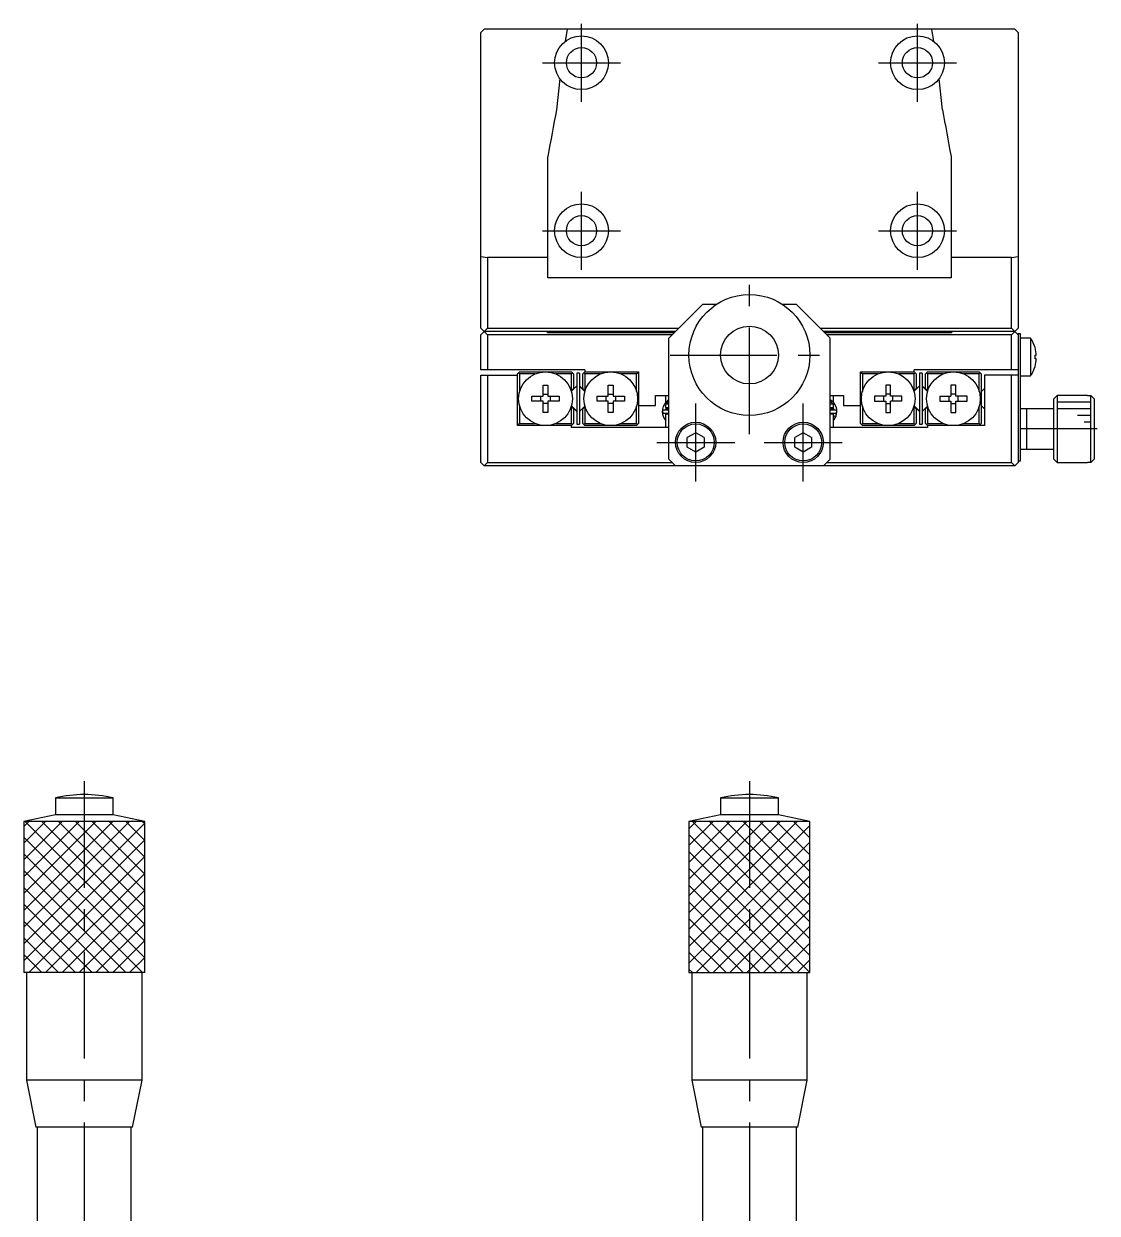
# Model space of a CAD drawing. Extents: x 0 to 448, y -8 to 412.
# Drawn here: x 39.5 to 199.2, y 234.7 to 411.8 of the extents above; entities that cross this region are included whole.
import ezdxf

# ---------------------------------------------------------------- set-up
doc = ezdxf.new("R2010")
doc.units = 0
doc.header["$LTSCALE"] = 0.5
doc.linetypes.add('CENTER', pattern=[50.8, 31.75, -6.35, 6.35, -6.35])
for name, color, linetype in [('MSM_CENTER', 1, 'CENTER'), ('MSM_CONTINUOUS', 7, 'CONTINUOUS'), ('MSM_NARROW', 5, 'CONTINUOUS')]:
    doc.layers.add(name, color=color, linetype=linetype)

msp = doc.modelspace()

# ---------------------------------------------------------------- linework, layer by layer
at = {"layer": 'MSM_CENTER'}
for p, q in [((122.494689, 400.162405), (122.494689, 411.762405)), ((172.49469, 400.162406), (172.49469, 411.762405)), ((116.694689, 405.962405), (128.294689, 405.962405)), ((166.694691, 405.962405), (178.294689, 405.962405)), ((122.49469, 375.1625), (122.49469, 386.762498)), ((172.49469, 375.162431), (172.49469, 386.762426)), ((116.694691, 380.962499), (128.294689, 380.962499)), ((166.694693, 380.962428), (178.294688, 380.962428)), ((147.494689, 350.662405), (147.494689, 374.262405)), ((135.694689, 362.462405), (159.294689, 362.462405)), ((139.494689, 343.662405), (139.494689, 355.262405)), ((155.494689, 343.662405), (155.494689, 355.262405)), ((199.244689, 351.462405), (187.794689, 351.462405)), ((133.694689, 349.462405), (145.294689, 349.462405)), ((149.694689, 349.462405), (161.294689, 349.462405)), ((48.5, 299.041977), (48.5, 201.041977)), ((147.494689, 299.041977), (147.494689, 230.541977))]:
    msp.add_line(p, q, dxfattribs=at)
at = {"layer": 'MSM_CONTINUOUS'}
for p, q in [((107.994689, 410.962405), (107.494689, 410.462405)), ((186.994689, 410.962405), (107.994689, 410.962405)), ((120.353261, 410.962405), (120.050044, 409.12843)), ((174.939334, 409.12843), (174.636118, 410.962405)), ((187.494689, 410.462405), (186.994689, 410.962405)), ((107.494689, 366.462405), (107.494689, 410.462405)), ((187.494689, 410.462405), (187.494689, 366.462405)), ((119.277692, 403.585237), (118.768667, 398.963757)), ((176.220712, 398.963757), (175.711687, 403.585237)), ((117.494689, 373.962405), (117.494689, 392.019164)), ((177.494689, 392.019164), (177.494689, 373.962405)), ((107.494689, 377.138732), (108.494689, 376.962405)), ((186.494689, 376.962405), (187.494689, 377.138732)), ((117.494689, 376.962405), (108.494689, 376.962405)), ((108.494689, 376.962405), (108.494689, 366.462405)), ((186.494689, 376.962405), (177.494689, 376.962405)), ((186.494689, 366.462405), (186.494689, 376.962405)), ((177.494689, 373.962405), (117.494689, 373.962405)), ((140.494689, 369.962405), (135.494689, 364.962405)), ((142.519752, 369.962405), (140.494689, 369.962405)), ((154.494689, 369.962405), (152.469627, 369.962405)), ((159.494689, 364.962405), (154.494689, 369.962405)), ((107.494689, 366.462405), (108.494689, 365.462405)), ((107.494689, 365.462405), (108.494689, 366.462405)), ((108.494689, 366.462405), (136.994689, 366.462405)), ((157.994689, 366.462405), (186.494689, 366.462405)), ((186.494689, 366.462405), (187.494689, 365.462405)), ((186.494689, 365.462405), (187.494689, 366.462405)), ((107.494689, 360.262405), (107.494689, 365.462405)), ((136.494689, 365.962405), (107.994689, 365.962405)), ((108.494689, 365.462405), (108.494689, 360.262405)), ((135.994689, 365.462405), (108.494689, 365.462405)), ((117.494689, 365.762405), (117.294689, 365.962405)), ((136.294689, 365.762405), (117.494689, 365.762405)), ((135.494689, 346.962405), (135.494689, 364.962405)), ((186.994689, 365.962405), (158.494689, 365.962405)), ((177.494689, 365.762405), (158.694689, 365.762405)), ((186.494689, 365.462405), (158.994689, 365.462405)), ((159.494689, 346.962405), (159.494689, 364.962405)), ((177.694689, 365.962405), (177.494689, 365.762405)), ((186.494689, 360.262405), (186.494689, 365.462405)), ((187.494689, 365.662405), (187.794689, 365.662405)), ((187.494689, 365.662405), (187.494689, 346.462405)), ((187.794689, 365.662405), (187.794689, 346.662405)), ((189.337152, 364.962405), (187.794689, 364.962405)), ((189.337152, 364.962405), (189.337152, 359.362405)), ((189.987894, 363.561544), (189.994062, 363.564553)), ((189.987894, 361.902405), (189.987894, 362.422405)), ((189.987894, 362.422405), (190.181151, 362.422405)), ((190.181151, 361.902405), (189.987894, 361.902405)), ((122.994689, 360.262405), (107.494689, 360.262405)), ((107.494689, 346.462405), (107.494689, 359.462405)), ((107.494689, 359.462405), (112.994689, 359.462405)), ((108.494689, 359.462405), (108.494689, 346.462405)), ((112.994689, 359.662405), (113.294689, 359.962405)), ((112.994689, 351.962405), (112.994689, 359.662405)), ((113.294689, 359.662405), (113.144689, 359.812405)), ((113.294689, 359.962405), (120.994689, 359.962405)), ((113.294689, 359.662405), (113.294689, 357.047532)), ((115.624821, 359.662405), (113.294689, 359.662405)), ((120.994689, 359.662405), (118.664558, 359.662405)), ((120.994689, 359.962405), (121.294689, 359.662405)), ((121.144689, 359.812405), (120.994689, 359.662405)), ((120.994689, 357.172114), (120.994689, 359.662405)), ((121.294689, 359.662405), (121.294689, 357.472114)), ((121.794689, 359.762405), (121.794689, 352.162405)), ((122.194689, 359.762405), (121.794689, 359.762405)), ((122.194689, 359.762405), (122.194689, 352.162405)), ((122.694689, 359.662405), (122.994689, 359.962405)), ((122.694689, 357.472114), (122.694689, 359.662405)), ((122.994689, 359.662405), (122.844689, 359.812405)), ((122.994689, 360.262405), (122.994689, 359.962405)), ((122.994689, 359.962405), (130.994689, 359.962405)), ((122.994689, 359.662405), (122.994689, 357.172114)), ((125.324821, 359.662405), (122.994689, 359.662405)), ((130.694689, 359.662405), (128.364558, 359.662405)), ((130.694689, 359.962405), (130.994689, 359.662405)), ((130.844689, 359.812405), (130.694689, 359.662405)), ((130.694689, 357.047532), (130.694689, 359.662405)), ((130.994689, 359.962405), (130.994689, 352.262405)), ((163.994689, 359.962405), (171.994689, 359.962405)), ((163.994689, 352.262405), (163.994689, 359.962405)), ((164.294689, 359.962405), (163.994689, 359.662405)), ((164.294689, 359.662405), (164.144689, 359.812405)), ((166.624821, 359.662405), (164.294689, 359.662405)), ((164.294689, 359.662405), (164.294689, 357.047532)), ((171.994689, 359.662405), (169.664558, 359.662405)), ((171.994689, 359.962405), (171.994689, 360.262405)), ((187.494689, 360.262405), (171.994689, 360.262405)), ((171.994689, 359.962405), (172.294689, 359.662405)), ((172.144689, 359.812405), (171.994689, 359.662405)), ((171.994689, 357.172114), (171.994689, 359.662405)), ((172.294689, 359.662405), (172.294689, 357.472114)), ((172.794689, 359.762405), (172.794689, 352.162405)), ((173.194689, 359.762405), (172.794689, 359.762405)), ((173.194689, 359.762405), (173.194689, 352.162405)), ((173.994689, 359.962405), (173.694689, 359.662405)), ((173.694689, 357.472114), (173.694689, 359.662405)), ((173.994689, 359.662405), (173.844689, 359.812405)), ((173.994689, 359.962405), (181.694689, 359.962405)), ((173.994689, 359.662405), (173.994689, 357.172114)), ((176.324821, 359.662405), (173.994689, 359.662405)), ((181.694689, 359.662405), (179.364558, 359.662405)), ((181.994689, 359.662405), (181.694689, 359.962405)), ((181.844689, 359.812405), (181.694689, 359.662405)), ((181.694689, 357.047532), (181.694689, 359.662405)), ((181.994689, 359.662405), (181.994689, 352.262405)), ((182.494689, 359.462405), (182.494689, 351.962405)), ((187.494689, 359.462405), (182.494689, 359.462405)), ((186.494689, 346.462405), (186.494689, 359.462405)), ((187.794689, 359.362405), (189.337152, 359.362405)), ((189.994062, 360.760258), (189.987894, 360.763266)), ((116.784689, 357.997836), (117.504689, 357.997836)), ((116.784689, 356.322405), (116.784689, 357.997836)), ((117.504689, 357.997836), (117.504689, 356.322405)), ((121.794689, 357.883726), (120.986644, 357.075681)), ((123.002734, 357.075681), (122.194689, 357.883726)), ((122.194689, 357.813015), (122.987179, 357.020525)), ((126.484689, 357.997836), (127.204689, 357.997836)), ((126.484689, 356.322405), (126.484689, 357.997836)), ((127.204689, 357.997836), (127.204689, 356.322405)), ((168.504689, 357.997836), (167.784689, 357.997836)), ((167.784689, 357.997836), (167.784689, 356.322405)), ((168.504689, 356.322405), (168.504689, 357.997836)), ((172.794689, 357.883726), (171.986644, 357.075681)), ((174.002734, 357.075681), (173.194689, 357.883726)), ((173.194689, 357.813015), (173.987179, 357.020525)), ((178.204689, 357.997836), (177.484689, 357.997836)), ((177.484689, 357.997836), (177.484689, 356.322405)), ((178.204689, 356.322405), (178.204689, 357.997836)), ((115.109259, 355.602405), (115.109259, 356.322405)), ((115.109259, 356.322405), (116.784689, 356.322405)), ((116.45666, 355.602405), (116.45666, 356.322405)), ((116.784689, 356.650434), (117.504689, 356.650434)), ((117.504689, 356.322405), (119.18012, 356.322405)), ((117.832718, 356.322405), (117.832718, 355.602405)), ((119.18012, 356.322405), (119.18012, 355.602405)), ((120.966278, 357.143702), (121.294684, 357.472119)), ((122.694689, 357.472114), (123.023101, 357.143702)), ((124.809259, 356.322405), (126.484689, 356.322405)), ((124.809259, 355.602405), (124.809259, 356.322405)), ((126.15666, 355.602405), (126.15666, 356.322405)), ((126.484689, 356.650434), (127.204689, 356.650434)), ((127.204689, 356.322405), (128.88012, 356.322405)), ((127.532718, 356.322405), (127.532718, 355.602405)), ((128.88012, 356.322405), (128.88012, 355.602405)), ((133.494689, 354.962405), (133.494689, 356.462405)), ((133.494689, 356.462405), (135.494689, 356.462405)), ((134.994689, 356.462405), (134.994689, 355.352934)), ((159.494689, 356.462405), (161.494689, 356.462405)), ((159.994689, 355.391576), (159.994689, 356.462405)), ((161.494689, 356.462405), (161.494689, 354.962405)), ((167.784689, 356.322405), (166.109259, 356.322405)), ((166.109259, 356.322405), (166.109259, 355.602405)), ((167.45666, 356.322405), (167.45666, 355.602405)), ((168.504689, 356.650434), (167.784689, 356.650434)), ((170.18012, 356.322405), (168.504689, 356.322405)), ((168.832718, 355.602405), (168.832718, 356.322405)), ((170.18012, 355.602405), (170.18012, 356.322405)), ((171.966277, 357.143703), (172.294689, 357.472114)), ((173.694689, 357.472114), (174.023101, 357.143702)), ((175.809259, 356.322405), (175.809259, 355.602405)), ((175.809259, 356.322405), (177.484689, 356.322405)), ((177.15666, 356.322405), (177.15666, 355.602405)), ((178.204689, 356.650434), (177.484689, 356.650434)), ((179.88012, 356.322405), (178.204689, 356.322405)), ((178.532718, 355.602405), (178.532718, 356.322405)), ((179.88012, 355.602405), (179.88012, 356.322405)), ((182.494689, 357.462405), (181.994689, 356.962405)), ((193.294689, 356.462405), (192.794689, 355.962405)), ((192.794689, 346.962405), (192.794689, 355.962405)), ((193.294689, 356.462405), (193.294689, 346.462405)), ((197.794689, 356.462405), (193.294689, 356.462405)), ((197.794689, 356.462405), (197.794689, 356.44638)), ((197.794689, 356.44638), (198.294689, 356.44638)), ((198.294689, 346.478431), (198.294689, 356.44638)), ((198.294689, 356.44638), (198.794689, 355.944592)), ((198.794689, 355.944592), (198.794689, 346.980218)), ((113.294689, 354.877279), (113.294689, 352.262405)), ((116.784689, 355.602405), (115.109259, 355.602405)), ((116.784689, 353.926975), (116.784689, 355.602405)), ((117.504689, 355.274376), (116.784689, 355.274376)), ((117.504689, 355.602405), (117.504689, 353.926975)), ((119.18012, 355.602405), (117.504689, 355.602405)), ((121.294689, 354.452697), (120.966278, 354.781108)), ((120.986644, 354.84913), (121.794689, 354.041085)), ((120.994689, 352.262405), (120.994689, 354.752697)), ((121.794689, 354.111796), (121.002199, 354.904286)), ((121.294689, 354.452697), (121.294689, 352.262405)), ((122.194689, 354.041085), (123.002734, 354.84913)), ((123.023101, 354.781109), (122.694689, 354.452697)), ((122.694689, 352.262405), (122.694689, 354.452697)), ((122.994689, 354.752697), (122.994689, 352.262405)), ((126.484689, 355.602405), (124.809259, 355.602405)), ((126.484689, 353.926975), (126.484689, 355.602405)), ((127.204689, 355.274376), (126.484689, 355.274376)), ((127.204689, 355.602405), (127.204689, 353.926975)), ((128.88012, 355.602405), (127.204689, 355.602405)), ((130.694689, 352.262405), (130.694689, 354.877279)), ((130.994689, 354.962405), (133.494689, 354.962405)), ((135.494689, 354.276545), (134.736298, 354.276545)), ((134.994689, 355.162405), (134.994689, 354.662405)), ((135.494689, 355.162405), (134.994689, 355.162405)), ((134.994689, 354.662405), (135.494689, 354.662405)), ((134.994689, 354.462405), (135.494689, 354.462405)), ((135.049006, 355.162405), (135.493767, 355.584516)), ((159.994689, 355.162405), (159.494689, 355.162405)), ((159.494689, 354.662405), (159.994689, 354.662405)), ((159.494689, 354.462405), (159.994689, 354.462405)), ((160.286298, 354.276545), (159.494689, 354.276545)), ((159.495612, 355.584516), (159.940372, 355.162405)), ((159.936164, 354.662558), (160.045524, 354.276592)), ((159.994689, 354.662405), (159.994689, 355.162405)), ((159.994689, 354.462405), (159.994689, 354.502381)), ((161.494689, 354.962405), (163.994689, 354.962405)), ((164.294689, 354.877279), (164.294689, 352.262405)), ((166.109259, 355.602405), (167.784689, 355.602405)), ((167.784689, 355.602405), (167.784689, 353.926975)), ((167.784689, 355.274376), (168.504689, 355.274376)), ((168.504689, 353.926975), (168.504689, 355.602405)), ((170.18012, 355.602405), (168.504689, 355.602405)), ((172.294689, 354.452697), (171.966278, 354.781108)), ((171.986644, 354.84913), (172.794689, 354.041085)), ((171.994689, 352.262405), (171.994689, 354.752697)), ((172.794689, 354.111796), (172.002199, 354.904286)), ((172.294689, 354.452697), (172.294689, 352.262405)), ((173.194689, 354.041085), (174.002734, 354.84913)), ((174.023101, 354.781109), (173.694689, 354.452697)), ((173.694689, 352.262405), (173.694689, 354.452697)), ((173.994689, 354.752697), (173.994689, 352.262405)), ((175.809259, 355.602405), (177.484689, 355.602405)), ((177.484689, 355.602405), (177.484689, 353.926975)), ((177.484689, 355.274376), (178.204689, 355.274376)), ((178.204689, 353.926975), (178.204689, 355.602405)), ((178.204689, 355.602405), (179.88012, 355.602405)), ((181.694689, 352.262405), (181.694689, 354.877279)), ((181.994689, 354.962405), (182.494689, 354.462405)), ((192.794689, 354.462405), (187.794689, 354.462405)), ((188.794689, 348.462405), (188.794689, 354.462405)), ((117.504689, 353.926975), (116.784689, 353.926975)), ((127.204689, 353.926975), (126.484689, 353.926975)), ((134.647933, 353.328704), (134.652787, 353.314894)), ((134.651891, 353.314507), (134.681872, 353.244994)), ((134.668389, 353.277363), (134.66807, 353.275772)), ((134.66807, 353.275772), (134.668607, 353.275996)), ((134.668252, 353.274896), (134.66807, 353.275772)), ((134.736298, 353.826545), (135.494689, 353.826545)), ((135.494689, 353.662405), (134.994689, 353.662405)), ((134.994689, 353.662405), (134.994689, 351.662405)), ((135.084429, 353.662407), (135.336854, 353.826545)), ((159.494689, 353.826545), (160.286298, 353.826545)), ((159.994689, 353.662405), (159.494689, 353.662405)), ((159.685741, 353.826545), (159.938153, 353.662438)), ((160.349861, 353.266038), (159.994654, 353.398565)), ((159.994689, 351.662405), (159.994689, 353.662405)), ((160.007272, 353.40241), (159.994689, 353.409114)), ((159.994795, 352.71153), (160.353748, 353.275196)), ((160.020875, 353.395414), (160.007272, 353.40241)), ((160.035397, 353.388175), (160.020875, 353.395414)), ((160.050732, 353.380748), (160.035397, 353.388175)), ((160.06677, 353.373185), (160.050732, 353.380748)), ((160.083393, 353.365543), (160.06677, 353.373185)), ((160.100479, 353.357877), (160.083393, 353.365543)), ((160.117905, 353.350242), (160.100479, 353.357877)), ((160.135543, 353.342696), (160.117905, 353.350242)), ((160.153264, 353.335291), (160.135543, 353.342696)), ((160.17094, 353.328084), (160.153264, 353.335291)), ((160.188441, 353.321126), (160.17094, 353.328084)), ((160.205639, 353.314467), (160.188441, 353.321126)), ((160.22241, 353.308157), (160.205639, 353.314467)), ((160.238631, 353.302241), (160.22241, 353.308157)), ((160.254184, 353.296763), (160.238631, 353.302241)), ((160.268955, 353.291763), (160.254184, 353.296763)), ((160.282837, 353.287277), (160.268955, 353.291763)), ((160.295728, 353.283337), (160.282837, 353.287277)), ((160.307534, 353.279973), (160.295728, 353.283337)), ((160.31817, 353.277209), (160.307534, 353.279973)), ((160.327557, 353.275065), (160.31817, 353.277209)), ((160.335627, 353.273557), (160.327557, 353.275065)), ((160.335438, 353.233104), (160.349972, 353.266308)), ((160.342322, 353.272695), (160.335627, 353.273557)), ((160.347592, 353.272487), (160.342322, 353.272695)), ((160.3514, 353.272933), (160.347592, 353.272487)), ((160.349972, 353.266308), (160.38097, 353.343425)), ((160.353716, 353.274031), (160.3514, 353.272933)), ((160.354961, 353.832205), (160.353042, 353.836747)), ((160.354526, 353.275772), (160.353716, 353.274031)), ((160.354343, 353.274896), (160.366803, 353.306541)), ((160.367994, 353.798757), (160.354961, 353.832205)), ((160.366803, 353.306541), (160.378318, 353.340539)), ((160.379341, 353.764708), (160.367994, 353.798757)), ((160.378318, 353.340539), (160.388123, 353.375064)), ((160.388977, 353.730142), (160.379341, 353.764708)), ((160.38097, 353.343425), (160.510251, 354.025703)), ((160.388123, 353.375064), (160.396193, 353.410029)), ((160.396877, 353.695143), (160.388977, 353.730142)), ((160.396193, 353.410029), (160.402509, 353.445348)), ((160.403023, 353.659798), (160.396877, 353.695143)), ((160.402509, 353.445348), (160.407056, 353.480934)), ((160.407399, 353.624194), (160.403023, 353.659798)), ((160.407056, 353.480934), (160.409823, 353.516699)), ((160.409994, 353.588417), (160.407399, 353.624194)), ((160.409823, 353.516699), (160.410803, 353.552556)), ((160.410803, 353.552556), (160.409994, 353.588417)), ((167.784689, 353.926975), (168.504689, 353.926975)), ((177.484689, 353.926975), (178.204689, 353.926975)), ((112.994689, 352.262405), (113.294689, 351.962405)), ((120.994689, 351.962405), (112.994689, 351.962405)), ((113.144689, 352.112405), (113.294689, 352.262405)), ((113.294689, 352.262405), (115.624821, 352.262405)), ((118.664558, 352.262405), (120.994689, 352.262405)), ((120.994689, 352.262405), (121.144689, 352.112405)), ((121.294689, 352.262405), (120.994689, 351.962405)), ((120.994689, 351.662405), (120.994689, 351.962405)), ((135.494689, 351.662405), (120.994689, 351.662405)), ((121.794689, 352.162405), (122.194689, 352.162405)), ((122.994689, 351.962405), (122.694689, 352.262405)), ((122.844689, 352.112405), (122.994689, 352.262405)), ((122.994689, 352.262405), (125.324821, 352.262405)), ((130.694689, 351.962405), (122.994689, 351.962405)), ((128.364558, 352.262405), (130.694689, 352.262405)), ((130.694689, 352.262405), (130.844689, 352.112405)), ((130.994689, 352.262405), (130.694689, 351.962405)), ((139.494691, 350.905781), (138.24469, 350.184094)), ((140.74469, 350.184092), (139.494691, 350.905781)), ((155.494691, 350.905781), (154.24469, 350.184094)), ((156.74469, 350.184092), (155.494691, 350.905781)), ((173.994689, 351.662405), (159.494689, 351.662405)), ((164.294689, 351.962405), (163.994689, 352.262405)), ((164.144689, 352.112405), (164.294689, 352.262405)), ((164.294689, 352.262405), (166.624821, 352.262405)), ((171.994689, 351.962405), (164.294689, 351.962405)), ((169.664558, 352.262405), (171.994689, 352.262405)), ((171.994689, 352.262405), (172.144689, 352.112405)), ((172.294689, 352.262405), (171.994689, 351.962405)), ((172.794689, 352.162405), (173.194689, 352.162405)), ((173.994689, 351.962405), (173.694689, 352.262405)), ((173.844689, 352.112405), (173.994689, 352.262405)), ((173.994689, 352.262405), (176.324821, 352.262405)), ((173.994689, 351.962405), (173.994689, 351.662405)), ((182.494689, 351.962405), (173.994689, 351.962405)), ((179.364558, 352.262405), (181.694689, 352.262405)), ((181.694689, 352.262405), (181.844689, 352.112405)), ((181.694689, 351.962405), (181.994689, 352.262405)), ((138.244689, 348.740719), (138.24469, 350.184094)), ((139.494688, 348.01903), (138.244689, 348.740719)), ((140.744689, 348.740716), (139.494688, 348.01903)), ((140.74469, 350.184092), (140.744689, 348.740716)), ((154.244689, 348.740719), (154.24469, 350.184094)), ((155.494688, 348.01903), (154.244689, 348.740719)), ((156.744689, 348.740716), (155.494688, 348.01903)), ((156.74469, 350.184092), (156.744689, 348.740716)), ((187.794689, 348.462405), (192.794689, 348.462405)), ((198.794689, 346.980218), (198.294689, 346.478431)), ((107.494689, 346.462405), (107.994689, 345.962405)), ((107.994689, 345.962405), (108.494689, 346.462405)), ((186.994689, 345.962405), (107.994689, 345.962405)), ((108.494689, 346.462405), (135.994689, 346.462405)), ((135.494689, 346.962405), (136.494689, 345.962405)), ((158.494689, 345.962405), (159.494689, 346.962405)), ((158.994689, 346.462405), (186.494689, 346.462405)), ((186.494689, 346.462405), (186.994689, 345.962405)), ((186.994689, 345.962405), (187.494689, 346.462405)), ((187.794689, 346.662405), (187.494689, 346.662405)), ((192.794689, 346.962405), (193.294689, 346.462405)), ((193.294689, 346.462405), (197.794689, 346.462405)), ((198.294689, 346.478431), (197.794689, 346.478431)), ((197.794689, 346.478431), (197.794689, 346.462405)), ((44.2, 296.541977), (52.8, 296.541977)), ((44.2, 296.541977), (44.2, 294.041977)), ((52.8, 294.041977), (52.8, 296.541977)), ((143.194689, 296.541977), (151.794689, 296.541977)), ((143.194689, 296.541977), (143.194689, 294.041977)), ((151.794689, 294.041977), (151.794689, 296.541977)), ((44.2, 294.041977), (39.5, 293.041977)), ((52.8, 294.041977), (44.2, 294.041977)), ((57.5, 293.041977), (52.8, 294.041977)), ((143.194689, 294.041977), (138.494689, 293.041977)), ((151.794689, 294.041977), (143.194689, 294.041977)), ((156.494689, 293.041977), (151.794689, 294.041977)), ((57.5, 293.041977), (39.5, 293.041977)), ((39.5, 293.041977), (39.5, 270.541977)), ((57.5, 270.541977), (57.5, 293.041977)), ((156.494689, 293.041977), (138.494689, 293.041977)), ((138.494689, 293.041977), (138.494689, 270.541977)), ((156.494689, 270.541977), (156.494689, 293.041977)), ((57.5, 270.541977), (39.5, 270.541977)), ((39.9, 270.541977), (39.9, 254.541977)), ((57.1, 254.541977), (57.1, 270.541977)), ((138.494689, 270.541977), (156.494689, 270.541977)), ((138.894689, 270.541977), (138.894689, 254.541977)), ((156.094689, 254.541977), (156.094689, 270.541977)), ((57.1, 254.541977), (39.9, 254.541977)), ((39.9, 254.541977), (41.3, 247.541977)), ((55.7, 247.541977), (57.1, 254.541977)), ((156.094689, 254.541977), (138.894689, 254.541977)), ((138.894689, 254.541977), (140.294689, 247.541977)), ((154.694689, 247.541977), (156.094689, 254.541977)), ((55.7, 247.541977), (41.3, 247.541977)), ((41.5, 247.541977), (41.5, 230.541977)), ((55.5, 230.541977), (55.5, 247.541977)), ((154.694689, 247.541977), (140.294689, 247.541977)), ((140.494689, 247.541977), (140.494689, 230.541977)), ((154.494689, 230.541977), (154.494689, 247.541977))]:
    msp.add_line(p, q, dxfattribs=at)
for centre, radius in [((122.494689, 405.962405), 4), ((172.494689, 405.962405), 4), ((122.494689, 405.962405), 2.25), ((172.494689, 405.962405), 2.25), ((122.49469, 380.962499), 3.999999), ((172.49469, 380.962428), 3.999999), ((122.494689, 380.962405), 2.25), ((172.494689, 380.962405), 2.25), ((147.494689, 362.462405), 9), ((147.494689, 362.462405), 4.3), ((117.144689, 355.962405), 4), ((126.844689, 355.962405), 4), ((168.144689, 355.962405), 4), ((177.844689, 355.962405), 4), ((139.494689, 349.462405), 3), ((155.494689, 349.462405), 3), ((139.494689, 349.462405), 2.75), ((155.494689, 349.462405), 2.75)]:
    msp.add_circle(centre, radius, dxfattribs=at)
for centre, radius, start, end in [((1037.193497, 226.890659), 934.40533, 169.388273, 169.821208), ((1341.565569, 609.155739), 1184.149191, 190.224446, 190.566072), ((185.194689, 362.162405), 5, 16.285843, 34.055798), ((185.194689, 362.162405), 4.993235, 2.984767, 16.272555), ((185.194689, 362.162405), 4.993235, 343.727445, 357.015233), ((185.194689, 362.162405), 5, 325.944202, 343.714157), ((134.736298, 354.051545), 0.225, 90, 270), ((136.510966, 354.05181), 1.998766, 120.566422, 179.321111), ((158.511665, 354.05175), 1.99881, 0.611749, 60.539506), ((160.286298, 354.051545), 0.225, 270, 90), ((136.515821, 354.053117), 2.003705, 180.774764, 220.599023), ((48.5, 278.301977), 18.74, 76.734971, 103.265029), ((147.494689, 278.301977), 18.74, 76.734971, 103.265029)]:
    msp.add_arc(centre, radius, start, end, dxfattribs=at)
at = {"layer": 'MSM_NARROW'}
for p, q in [((198.294689, 355.462405), (193.294689, 355.462405)), ((198.294689, 354.462405), (193.294689, 354.462405)), ((198.294689, 353.462405), (196.294689, 353.462405)), ((198.294689, 352.462405), (197.294689, 352.462405)), ((39.5, 292.312381), (40.229597, 293.041977)), ((39.5, 289.812381), (42.729597, 293.041977)), ((39.5, 287.312381), (45.229597, 293.041977)), ((39.5, 284.812381), (47.729597, 293.041977)), ((39.5, 282.312381), (50.229597, 293.041977)), ((39.5, 279.812381), (52.729597, 293.041977)), ((39.5, 277.312381), (55.229597, 293.041977)), ((39.5, 274.812381), (57.5, 292.812381)), ((39.681431, 293.041977), (57.5, 275.223409)), ((42.181431, 293.041977), (57.5, 277.723409)), ((44.681431, 293.041977), (57.5, 280.223409)), ((47.181431, 293.041977), (57.5, 282.723409)), ((49.681431, 293.041977), (57.5, 285.223409)), ((52.181431, 293.041977), (57.5, 287.723409)), ((54.681431, 293.041977), (57.5, 290.223409)), ((57.181431, 293.041977), (57.5, 292.723409)), ((138.494689, 291.951759), (139.584907, 293.041977)), ((138.494689, 289.451759), (142.084907, 293.041977)), ((138.494689, 286.951759), (144.584907, 293.041977)), ((138.494689, 284.451759), (147.084907, 293.041977)), ((138.494689, 281.951759), (149.584907, 293.041977)), ((138.494689, 279.451759), (152.084907, 293.041977)), ((138.494689, 276.951759), (154.584907, 293.041977)), ((138.494689, 274.451759), (156.494689, 292.451759)), ((139.036742, 293.041977), (156.494689, 275.58403)), ((141.536742, 293.041977), (156.494689, 278.08403)), ((144.036742, 293.041977), (156.494689, 280.58403)), ((146.536742, 293.041977), (156.494689, 283.08403)), ((149.036742, 293.041977), (156.494689, 285.58403)), ((151.536742, 293.041977), (156.494689, 288.08403)), ((154.036742, 293.041977), (156.494689, 290.58403)), ((39.5, 290.723409), (57.5, 272.723409)), ((138.494689, 291.08403), (156.494689, 273.08403)), ((39.5, 272.312381), (57.5, 290.312381)), ((138.494689, 271.951759), (156.494689, 289.951759)), ((138.494689, 288.58403), (156.494689, 270.58403)), ((39.5, 288.223409), (57.181431, 270.541977)), ((40.229597, 270.541977), (57.5, 287.812381)), ((139.584907, 270.541977), (156.494689, 287.451759)), ((39.5, 285.723409), (54.681431, 270.541977)), ((42.729597, 270.541977), (57.5, 285.312381)), ((138.494689, 286.08403), (154.036742, 270.541977)), ((138.494689, 283.58403), (151.536742, 270.541977)), ((142.084907, 270.541977), (156.494689, 284.951759)), ((39.5, 283.223409), (52.181431, 270.541977)), ((45.229597, 270.541977), (57.5, 282.812381)), ((144.584907, 270.541977), (156.494689, 282.451759)), ((39.5, 280.723409), (49.681431, 270.541977)), ((47.729597, 270.541977), (57.5, 280.312381)), ((138.494689, 281.08403), (149.036742, 270.541977)), ((147.084907, 270.541977), (156.494689, 279.951759)), ((39.5, 278.223409), (47.181431, 270.541977)), ((138.494689, 278.58403), (146.536742, 270.541977)), ((50.229597, 270.541977), (57.5, 277.812381)), ((149.584907, 270.541977), (156.494689, 277.451759)), ((39.5, 275.723409), (44.681431, 270.541977)), ((52.729597, 270.541977), (57.5, 275.312381)), ((138.494689, 276.08403), (144.036742, 270.541977)), ((152.084907, 270.541977), (156.494689, 274.951759)), ((39.5, 273.223409), (42.181431, 270.541977)), ((55.229597, 270.541977), (57.5, 272.812381)), ((138.494689, 273.58403), (141.536742, 270.541977)), ((138.494689, 271.08403), (139.036742, 270.541977)), ((154.584907, 270.541977), (156.494689, 272.451759)), ((39.5, 270.723409), (39.681431, 270.541977))]:
    msp.add_line(p, q, dxfattribs=at)

doc.saveas('drawing.dxf')
